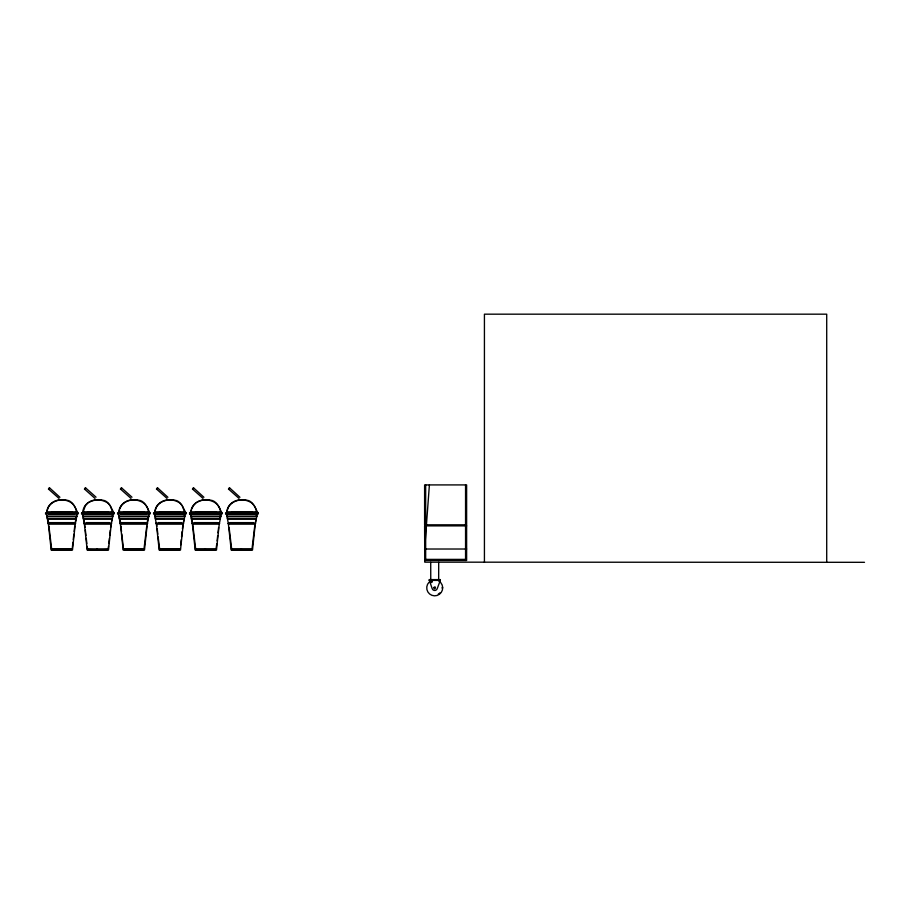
<?xml version="1.0" encoding="UTF-8"?>
<svg xmlns="http://www.w3.org/2000/svg" width="910" height="910" viewBox="0 0 910 910"><rect width="100%" height="100%" fill="white"/><g stroke="black" fill="none" stroke-linecap="round" stroke-linejoin="round"><path stroke-width="1.36" d="M424.606 549.549L429.395 484.916M75.018 523.443L76.52 516.129M111.509 521.305L112.066 518.427L83.584 518.427L82.833 513.376L81.775 513.376L83.606 511.989M112.26 516.288L112.817 513.376L113.886 513.376L112.055 511.989M147.033 523.443L147.636 519.997M147.75 518.677L148.535 516.129M183.399 522.624L184.082 518.427L155.599 518.427L155.405 516.288M184.264 516.288L184.832 513.376L185.89 513.376L184.059 511.989M219.754 518.677L220.834 513.376M255.414 522.624L256.085 518.427L227.602 518.427L227.409 516.288M256.279 516.288L256.836 513.376L257.905 513.376L256.074 511.989M46.296 513.649L48.389 524.035L51.188 550.084L72.459 550.084L75.268 524.035L77.35 513.649M82.298 513.649L84.391 524.035L87.189 550.084L108.472 550.084L111.27 524.035L113.352 513.649M118.3 513.649L120.393 524.035L123.191 550.084L144.474 550.084L147.272 524.035L149.354 513.649M154.313 513.649L156.395 524.035L159.193 550.084L180.476 550.084L183.274 524.035L185.367 513.649M190.315 513.649L192.397 524.035L195.195 550.084L216.478 550.084L219.276 524.035L221.369 513.649M225.919 513.911L226.59 513.911L228.399 524.035L231.208 550.084L252.48 550.084L255.278 524.035L257.371 513.649M72.345 547.672L72.936 542.292M73.244 539.596L73.835 534.216M74.131 531.52L74.722 526.139M108.495 546.33L107.937 549.549L98.894 549.811L87.724 549.549L87.155 546.33M108.79 543.634L109.393 538.254M109.689 535.558L110.281 530.177M110.576 527.481L111.395 522.624M146.737 526.139L143.939 549.549L123.464 549.014M180.658 544.976L181.249 539.573M181.545 536.9L182.136 531.52M182.444 528.824L183.035 523.443M216.807 543.634L215.943 549.549L195.73 549.549L192.795 524.797M217.103 540.938L217.695 535.558M217.99 532.862L218.593 527.481M255.039 523.443L251.945 549.549L231.731 549.549L229.093 527.481M46.831 511.829C47.57 502.616 57.58 498.236 65.816 500.056C73.471 500.557 74.904 508.212 78.146 513.115L78.146 513.911L45.5 513.911L46.831 511.829L76.815 511.829M82.833 511.829C83.572 502.616 93.582 498.236 101.818 500.056C109.473 500.557 110.918 508.212 114.148 513.115L114.148 513.911L81.502 513.911L82.833 511.829L112.817 511.829M118.835 511.829C119.574 502.616 129.584 498.236 137.819 500.056C145.475 500.557 146.919 508.212 150.161 513.115L150.161 513.911L117.504 513.911L118.835 511.829L148.831 511.829M154.837 511.829C155.587 502.616 165.586 498.236 173.833 500.056C181.477 500.557 182.921 508.212 186.163 513.115L186.163 513.911L153.506 513.911L154.837 511.829L184.832 511.829M190.85 511.829C191.589 502.616 201.588 498.236 209.835 500.056C217.49 500.557 218.923 508.212 222.165 513.115L222.165 513.911L189.519 513.911L190.85 511.829L220.834 511.829M226.852 511.829C227.591 502.616 237.601 498.236 245.837 500.056C253.492 500.557 254.925 508.212 258.167 513.115L258.167 513.911L225.521 513.911L226.852 511.829L256.836 511.829M47.002 512.478L47.092 511.989C48.014 499.146 66.896 496.03 74.006 505.403M83.094 511.989L85.392 505.687L87.678 503.185M119.005 512.478L119.585 509.782M154.325 513.376L155.109 511.989C155.917 500.659 170.693 496.928 179.031 502.582M192.636 523.443L190.85 513.376L189.78 513.376L191.6 509.782M227.022 512.478L227.113 511.989C227.921 500.659 242.697 496.928 251.046 502.582M440.292 580.398L437.278 588.531A2.662 2.662 0 0 1 432.136 588.531L429.122 579.602L440.292 579.602L440.292 580.398L429.122 580.398M219.037 523.443L218.946 522.624M58.957 498.373L48.469 489.045L48.89 488.477M49.106 488.408L49.527 487.828L59.912 497.269M94.959 498.373L84.471 489.045L84.892 488.477M96.05 497.178L85.54 487.828L85.119 488.408M130.96 498.373L120.473 489.045L120.894 488.477L121.542 487.828L131.995 497.201M121.519 487.897L120.473 489.045M156.463 489.034L157.544 487.828L167.918 497.269M157.532 487.897L156.52 489.023L166.962 498.373M202.964 498.373L192.476 489.045L192.909 488.477L193.546 487.828L203.931 497.269M193.534 487.897L192.533 489.023M238.966 498.373L228.49 489.045L228.911 488.477L229.548 487.828L239.933 497.269M229.536 487.897L228.535 489.023M48.924 526.139L51.722 549.549L72.197 549.014M158.124 536.877L159.728 549.549L180.203 549.014M119.836 508.679L121.394 505.687M191.839 508.679L193.398 505.687M121.656 505.403C128.754 496.03 147.648 499.146 148.557 511.989L148.66 512.478M193.659 505.403L195.684 503.185M49.481 487.862L48.514 489.023M84.516 489.023L85.54 487.828M88.623 502.582C93.935 499.146 101.715 499.146 107.027 502.582M196.64 502.582C204.989 496.928 219.765 500.659 220.573 511.989L220.664 512.478M442.692 587.849L441.885 587.849M61.141 549.435C63.279 549.367 58.922 549.356 60.925 549.435M96.938 549.367C94.913 549.458 99.292 549.333 97.142 549.435M132.94 549.367C130.915 549.458 135.294 549.333 133.144 549.435M168.942 549.367C166.837 549.458 171.273 549.333 169.146 549.435M204.943 549.367C202.805 549.458 207.298 549.333 205.148 549.435M240.957 549.367C238.932 549.458 243.3 549.333 241.161 549.435M54.464 511.989L69.194 511.989M76.053 511.989L76.645 512.478M90.465 511.989L105.196 511.989M126.467 511.989L141.198 511.989M162.469 511.989L177.2 511.989M198.471 511.989L213.202 511.989M234.473 511.989L249.203 511.989M50.971 512.478L72.675 512.478M82.48 512.478L84.539 512.478M86.973 512.478L108.677 512.478M111.122 512.478L113.17 512.478M122.975 512.478L144.679 512.478M158.988 512.478L180.692 512.478M194.99 512.478L216.694 512.478M230.992 512.478L252.696 512.478M45.5 513.115L78.146 513.115M81.502 513.115L114.148 513.115M117.504 513.115L150.161 513.115M153.506 513.115L186.163 513.115M189.519 513.115L222.165 513.115M225.521 513.115L258.167 513.115M47.923 513.376L75.735 513.376M83.925 513.376L111.737 513.376M119.927 513.376L147.738 513.376M155.929 513.376L183.74 513.376M191.93 513.376L219.742 513.376M227.932 513.376L255.744 513.376M50.562 513.649L73.084 513.649M86.564 513.649L109.086 513.649M122.566 513.649L145.088 513.649M158.579 513.649L181.101 513.649M190.838 513.649L189.917 513.911M194.581 513.649L217.103 513.649M230.583 513.649L253.105 513.649M256.836 513.649L257.769 513.911M48.913 514.332L74.734 514.332M84.914 514.332L110.736 514.332M120.916 514.332L146.749 514.332M156.918 514.332L182.751 514.332M192.931 514.332L218.753 514.332M228.933 514.332L254.755 514.332M46.785 516.288L76.861 516.288M82.787 516.288L112.863 516.288M118.789 516.288L148.865 516.288M154.802 516.288L184.878 516.288M190.804 516.288L220.88 516.288M226.806 516.288L256.882 516.288M47.104 516.493L76.542 516.493M83.117 516.493L112.544 516.493M119.119 516.493L148.546 516.493M155.121 516.493L184.548 516.493M191.123 516.493L220.55 516.493M227.125 516.493L256.563 516.493M47.127 516.129L47.582 518.427L76.065 518.427M119.13 516.129L119.585 518.427L148.08 518.427M191.6 518.427L220.083 518.427M47.309 518.677L76.349 518.677M83.31 518.677L112.351 518.677M119.312 518.677L148.353 518.677M155.314 518.677L184.355 518.677M191.316 518.677L220.356 518.677M227.318 518.677L256.358 518.677M47.616 518.814L76.031 518.814M83.618 518.814L112.032 518.814M119.619 518.814L148.034 518.814M155.633 518.814L184.048 518.814M191.635 518.814L220.049 518.814M227.636 518.814L256.051 518.814M48.025 519.997L48.719 522.624M50.073 522.624L73.574 522.624M86.075 522.624L109.575 522.624M119.585 518.427L120.723 522.624M122.076 522.624L145.577 522.624M158.09 522.624L181.59 522.624M194.092 522.624L217.592 522.624M228.74 522.624L228.649 523.443M230.094 522.624L253.594 522.624M48.037 523.443L75.61 523.443M84.038 523.443L111.623 523.443M120.04 523.443L147.625 523.443M156.042 523.443L183.627 523.443M192.044 523.443L219.629 523.443M228.057 523.443L255.63 523.443M48.389 524.035L75.268 524.035M84.391 524.035L111.27 524.035M120.393 524.035L147.272 524.035M156.395 524.035L183.274 524.035M192.397 524.035L219.276 524.035M228.399 524.035L255.278 524.035M425.664 524.82L465.556 524.82M466.625 525.878L424.606 525.878L424.754 562.164L864.5 562.312M51.188 549.014L72.459 549.014M87.189 549.014L108.472 549.014M123.191 549.014L144.474 549.014M159.193 549.014L180.476 549.014M195.195 549.014L216.478 549.014M231.208 549.014L252.48 549.014M425.129 549.014L466.625 549.014M51.722 549.549L71.936 549.549M87.724 549.549L107.937 549.549M123.726 549.549L143.939 549.549M159.728 549.549L179.941 549.549M195.73 549.549L215.943 549.549M231.731 549.549L251.945 549.549M425.664 559.388L465.556 559.388M424.606 560.458L466.625 560.458L466.625 484.916L424.606 484.916L424.606 524.82M83.584 518.427L84.141 521.305M251.99 503.185L254.015 505.403M179.987 503.185L182.011 505.403M107.983 503.185L110.269 505.687L112.556 511.989M254.277 505.687L255.835 508.679M182.273 505.687L184.559 511.989M74.256 505.687L75.826 508.679M156.27 522.624L156.929 526.139M120.268 522.624L120.632 523.443M84.266 522.624L85.074 527.481M48.253 522.624L48.628 523.443M256.085 509.782L256.575 511.989M76.065 509.782L76.554 511.989M155.132 516.129L154.837 513.376M157.237 528.824L157.828 534.216M120.928 526.139L121.531 531.52M121.792 533.965L123.305 547.672M85.369 530.177L85.972 535.558M86.268 538.254L86.859 543.634M226.852 513.376L226.931 514.332M826.712 562.312L826.712 314.177L484.427 314.177L484.427 562.312M465.556 484.916L465.556 560.458M438.7 562.312L438.665 580.398M430.714 562.312L430.76 580.398M425.664 484.916L425.664 560.458M438.7 580.933A7.974 7.974 0 0 1 441.248 592.421A7.974 7.974 0 0 1 429.577 593.957A7.974 7.974 0 0 1 429.065 582.207M439.792 592.922A7.178 7.178 0 0 1 438.301 594.071M430.589 581.251C431.886 585.312 433.74 578.385 430.589 581.251M433.683 587.576C434.98 591.636 436.846 584.709 433.683 587.576"/></g></svg>
